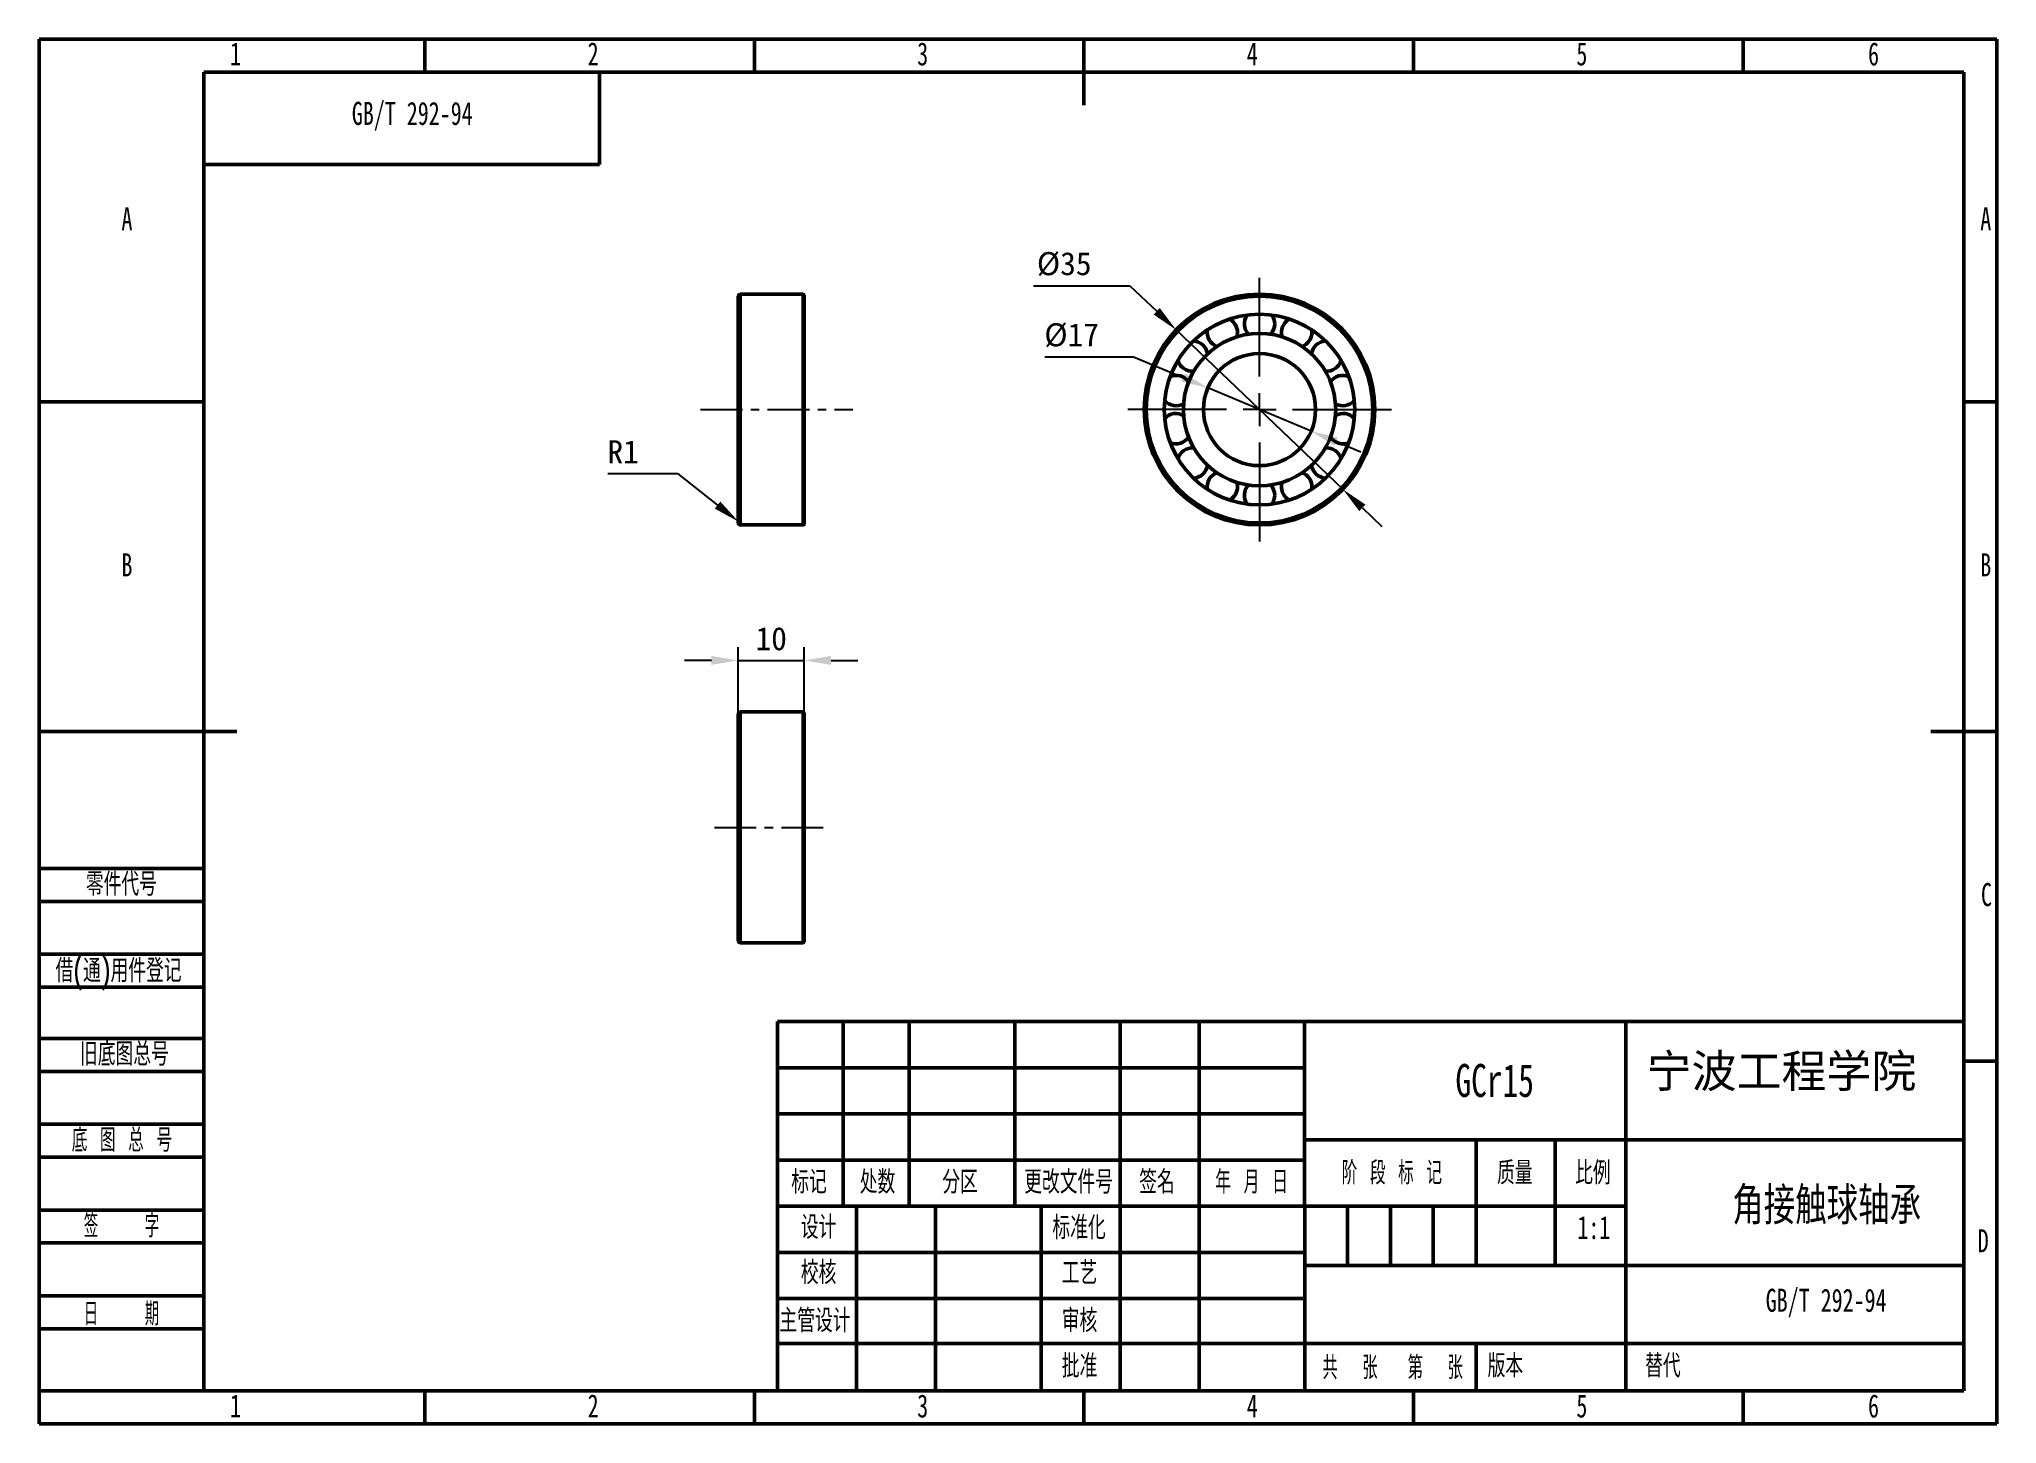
# Model space of a CAD drawing. Header units: millimetres. Extents: x 0 to 297, y 0 to 210.
import ezdxf

# ---------------------------------------------------------------- set-up
doc = ezdxf.new("R2010")
doc.units = ezdxf.units.MM
doc.header["$PDSIZE"] = -1
doc.linetypes.add('CENTER', pattern=[10.16, 6.35, -1.27, 1.27, -1.27])
doc.layers.add('图框', color=7, linetype='Continuous')
doc.layers.add('点划线层', color=7, linetype='CENTER')
doc.layers.add('标注层', color=4, linetype='Continuous', lineweight=25)
doc.layers.add('轮廓实线层', color=7, linetype='Continuous', lineweight=50)
doc.styles.add('SLDTEXTSTYLE0', font='TXT', dxfattribs={"width": 0.7})
doc.styles.add('SLDTEXTSTYLE1', font='TXT', dxfattribs={"width": 0.7, "bigfont": 'bigfont'})
doc.styles.add('SLDTEXTSTYLE2', font='TXT', dxfattribs={"width": 0.6, "bigfont": 'bigfont'})
doc.styles.add('SLDTEXTSTYLE3', font='TXT', dxfattribs={"width": 0.614286, "bigfont": 'bigfont'})
doc.styles.add('SLDTEXTSTYLE4', font='TXT', dxfattribs={"width": 0.62, "bigfont": 'bigfont'})
doc.styles.add('SLDTEXTSTYLE5', font='TXT', dxfattribs={"width": 0.566667, "bigfont": 'bigfont'})
doc.dimstyles.new('ISO-25', dxfattribs={"dimtxt": 2.5, "dimasz": 2.5, "dimexe": 1.25, "dimexo": 0.625, "dimtad": 1, "dimtxsty": 'Standard', "dimcen": 2.5, "dimadec": 0, "dimazin": 0, "dimtfac": 1, "dimtmove": 0, "dimatfit": 3, "dimfxl": 1, "dimarcsym": 0})

# ---------------------------------------------------------------- blocks, each defined once
blk = doc.blocks.new('SW_CENTERMARKSYMBOL_0')
at = {"layer": '图框', "color": 0}
for p, q in [((0, 5), (0, 20)), ((-5, 0), (-20, 0)), ((0, 0), (-2.5, 0)), ((0, 0), (0, 2.5)), ((0, 0), (0, -2.5)), ((0, 0), (2.5, 0)), ((5, 0), (20, 0)), ((0, -5), (0, -20))]:
    blk.add_line(p, q, dxfattribs=at)
blk = doc.blocks.new('*D4')
at = {"layer": 'Defpoints', "color": 0, "transparency": 16777216}
for p in [(172.49, 165.91), (197.79, 141.73)]:
    blk.add_point(p, dxfattribs=at)
at = {"layer": '标注层', "color": 0, "lineweight": -2, "transparency": 16777216}
for p, q in [((150.84, 172.6), (165.49, 172.6)), ((165.49, 172.6), (169.54, 168.73)), ((197.79, 141.73), (172.49, 165.91)), ((200.74, 138.91), (203.69, 136.1))]:
    blk.add_line(p, q, dxfattribs=at)
at = {"layer": '标注层', "color": 0, "transparency": 16777216}
for points in [[(170.01, 169.22), (169.07, 168.24), (172.49, 165.91)], [(201.21, 139.41), (200.27, 138.42), (197.79, 141.73)]]:
    blk.add_solid(points, dxfattribs=at)
at = {"layer": '标注层', "color": 0, "transparency": 16777216, "insert": (155.51, 175.88), "char_height": 3.5, "attachment_point": 5}
blk.add_mtext('%%C35', dxfattribs=at)
blk = doc.blocks.new('*D5')
at = {"layer": 'Defpoints', "color": 0, "transparency": 16777216}
for p in [(177.3, 157.1), (192.98, 150.54)]:
    blk.add_point(p, dxfattribs=at)
at = {"layer": '标注层', "color": 0, "lineweight": -2, "transparency": 16777216}
for p, q in [((152.56, 161.81), (166.04, 161.81)), ((166.04, 161.81), (173.54, 158.68)), ((192.98, 150.54), (177.3, 157.1)), ((196.75, 148.97), (200.51, 147.4))]:
    blk.add_line(p, q, dxfattribs=at)
at = {"layer": '标注层', "color": 0, "transparency": 16777216}
for points in [[(173.8, 159.3), (173.27, 158.05), (177.3, 157.1)], [(197.01, 149.6), (196.48, 148.34), (192.98, 150.54)]]:
    blk.add_solid(points, dxfattribs=at)
at = {"layer": '标注层', "color": 0, "transparency": 16777216, "insert": (156.64, 165.09), "char_height": 3.5, "attachment_point": 5}
blk.add_mtext('%%C17', dxfattribs=at)
blk = doc.blocks.new('*D6')
at = {"layer": 'Defpoints', "color": 0, "transparency": 16777216}
for p in [(106.12, 136.81), (106.36, 136.62)]:
    blk.add_point(p, dxfattribs=at)
at = {"layer": '标注层', "color": 0, "lineweight": -2, "transparency": 16777216}
for p, q in [((86.25, 144.15), (96.82, 144.15)), ((96.82, 144.15), (102.92, 139.34)), ((106.36, 136.62), (106.12, 136.81))]:
    blk.add_line(p, q, dxfattribs=at)
blk.add_arc((106.36, 136.62), 0.3, 141.7286, 180, dxfattribs=at)
at = {"layer": '标注层', "color": 0, "transparency": 16777216}
blk.add_solid([(103.34, 139.87), (102.5, 138.8), (106.12, 136.81)], dxfattribs=at)
at = {"layer": '标注层', "color": 0, "transparency": 16777216, "insert": (88.59, 147.42), "char_height": 3.5, "attachment_point": 5}
blk.add_mtext('R1', dxfattribs=at)
blk = doc.blocks.new('*D7')
at = {"layer": 'Defpoints', "color": 0, "transparency": 16777216}
for p in [(116.06, 115.78), (106.06, 107.66), (116.06, 107.81)]:
    blk.add_point(p, dxfattribs=at)
at = {"layer": '标注层', "color": 0, "lineweight": -2, "transparency": 16777216}
for p, q in [((106.06, 107.66), (106.06, 117.78)), ((116.06, 107.81), (116.06, 117.78)), ((101.98, 115.78), (97.9, 115.78)), ((106.06, 115.78), (116.06, 115.78)), ((120.14, 115.78), (124.22, 115.78))]:
    blk.add_line(p, q, dxfattribs=at)
at = {"layer": '标注层', "color": 0, "transparency": 16777216}
for points in [[(101.98, 116.46), (101.98, 115.1), (106.06, 115.78)], [(120.14, 116.46), (120.14, 115.1), (116.06, 115.78)]]:
    blk.add_solid(points, dxfattribs=at)
at = {"layer": '标注层', "color": 0, "transparency": 16777216, "insert": (111.06, 119.05), "char_height": 3.5, "attachment_point": 5}
blk.add_mtext('10', dxfattribs=at)

msp = doc.modelspace()

# ---------------------------------------------------------------- linework, layer by layer
at = {"layer": '点划线层'}
for p, q in [((100.337, 153.823), (123.454, 153.823)), ((102.445, 90.46), (119.971, 90.46))]:
    msp.add_line(p, q, dxfattribs=at)
at = {"layer": '轮廓实线层'}
for p, q in [((0, 0), (0, 210)), ((0, 210), (297, 210)), ((58.5, 210), (58.5, 205)), ((108.5, 210), (108.5, 205)), ((158.5, 210), (158.5, 200)), ((208.5, 210), (208.5, 205)), ((258.5, 210), (258.5, 205)), ((297, 0), (297, 210)), ((25, 5), (25, 205)), ((25, 205), (292, 205)), ((85, 191), (85, 205)), ((292, 5), (292, 205)), ((25, 191), (85, 191)), ((106.059, 136.623), (106.059, 171.023)), ((115.909, 171.323), (106.359, 171.323)), ((106.359, 171.323), (106.359, 136.323)), ((115.909, 153.823), (115.909, 171.323)), ((116.059, 171.173), (116.059, 153.823)), ((0, 155), (25, 155)), ((297, 155), (292, 155)), ((115.909, 136.323), (115.909, 153.823)), ((116.059, 153.823), (116.059, 136.473)), ((106.359, 136.323), (115.909, 136.323)), ((106.059, 107.66), (106.059, 73.26)), ((115.909, 107.96), (106.359, 107.96)), ((106.359, 107.96), (106.359, 72.96)), ((115.909, 72.96), (115.909, 107.96)), ((116.059, 107.81), (116.059, 73.11)), ((0, 105), (30, 105)), ((297, 105), (287, 105)), ((0, 84.221), (25, 84.221)), ((0, 79.221), (25, 79.221)), ((106.359, 72.96), (115.909, 72.96)), ((0, 71.221), (25, 71.221)), ((0, 66.221), (25, 66.221)), ((112, 61), (112, 5)), ((112, 61), (292, 61)), ((122, 61), (122, 33)), ((132, 61), (132, 33)), ((148, 61), (148, 33)), ((164, 61), (164, 5)), ((176, 61), (176, 5)), ((191.968, 61.052), (192.005, 5)), ((240.692, 61), (240.692, 5)), ((0, 58.43), (25, 58.43)), ((112, 54), (192, 54)), ((297, 55), (292, 55)), ((0, 53.43), (25, 53.43)), ((0, 45.43), (25, 45.43)), ((112, 47), (192, 47)), ((191.98, 43.052), (291.98, 43.052)), ((218, 43.069), (218, 24.069)), ((230, 43), (230, 24)), ((0, 40.43), (25, 40.43)), ((112, 40), (192, 40)), ((112, 33), (192, 33)), ((124, 33), (124, 5)), ((136, 33), (136, 5)), ((152, 33), (152, 5)), ((192.015, 33), (240.692, 33)), ((198.5, 33), (198.5, 24)), ((205, 33), (205, 24)), ((211.5, 33), (211.5, 24)), ((0, 32.43), (25, 32.43)), ((0, 27.43), (25, 27.43)), ((112, 26), (192, 26)), ((192, 24), (292, 24)), ((0, 19.43), (25, 19.43)), ((112, 19), (192, 19)), ((0, 14.43), (25, 14.43)), ((112, 12.166), (192, 12.166)), ((192, 12.166), (292, 12.166)), ((218, 12.166), (218, 5)), ((0, 5), (25, 5)), ((25, 5), (292, 5)), ((58.5, 0), (58.5, 5)), ((108.5, 0), (108.5, 5)), ((158.5, 0), (158.5, 5)), ((208.5, 0), (208.5, 5)), ((258.5, 0), (258.5, 5)), ((0, 0), (297, 0))]:
    msp.add_line(p, q, dxfattribs=at)
at = {"layer": '轮廓实线层', "flags": 128}
for points in [[(193.082, 165.536), (193.067, 165.793), (193.051, 165.912)], [(193.051, 141.735), (193.067, 141.854), (193.082, 142.111)]]:
    msp.add_lwpolyline(points, dxfattribs=at)
at = {"layer": '轮廓实线层'}
for radius in [17.5, 17.2, 14.446, 11.554, 8.5]:
    msp.add_circle((185.141, 153.823), radius, dxfattribs=at)
for centre, radius, start, end in [((106.359, 171.023), 0.3, 90, 180), ((115.909, 171.173), 0.15, 0, 90), ((179.501, 165.536), 2.3, 0, 60.83708), ((185.141, 166.823), 2.3, 144.8772, 223.02342), ((185.141, 166.823), 2.3, 316.97658, 0), ((185.141, 166.823), 2.3, 0, 35.1228), ((190.782, 165.536), 2.3, 119.16292, 197.30913), ((174.977, 161.929), 2.3, 8.40516, 86.55137), ((179.501, 165.536), 2.3, 170.59149, 248.7377), ((179.501, 165.536), 2.3, 342.69087, 0), ((190.782, 165.536), 2.3, 291.2623, 0), ((195.305, 161.929), 2.3, 93.44863, 171.59484), ((174.977, 161.929), 2.3, 196.30577, 274.45199), ((195.305, 161.929), 2.3, 265.54801, 343.69423), ((172.467, 156.716), 2.3, 34.11944, 112.26565), ((197.815, 156.716), 2.3, 67.73435, 145.88056), ((172.467, 156.716), 2.3, 222.02006, 300.16627), ((197.815, 156.716), 2.3, 239.83373, 317.97994), ((172.467, 150.931), 2.3, 59.83373, 137.97994), ((197.815, 150.931), 2.3, 42.02006, 120.16627), ((172.467, 150.931), 2.3, 247.73435, 325.88056), ((197.815, 150.931), 2.3, 214.11944, 292.26565), ((174.977, 145.718), 2.3, 85.54801, 163.69423), ((195.305, 145.718), 2.3, 16.30577, 94.45199), ((174.977, 145.718), 2.3, 273.44863, 351.59484), ((179.501, 142.111), 2.3, 111.2623, 189.40851), ((179.501, 142.111), 2.3, 0, 17.30913), ((190.782, 142.111), 2.3, 162.69087, 240.83708), ((190.782, 142.111), 2.3, 0, 68.7377), ((195.305, 145.718), 2.3, 188.40516, 266.55137), ((179.501, 142.111), 2.3, 299.16292, 0), ((185.141, 140.823), 2.3, 136.97658, 215.1228), ((185.141, 140.823), 2.3, 0, 43.02342), ((185.141, 140.823), 2.3, 324.8772, 0), ((106.359, 136.623), 0.3, 180, 270), ((115.909, 136.473), 0.15, 270, 0), ((106.359, 107.66), 0.3, 90, 180), ((115.909, 107.81), 0.15, 0, 90), ((106.359, 73.26), 0.3, 180, 270), ((115.909, 73.11), 0.15, 270, 0)]:
    msp.add_arc(centre, radius, start, end, dxfattribs=at)

# ---------------------------------------------------------------- block references
msp.add_blockref('SW_CENTERMARKSYMBOL_0', (185.141, 153.823), dxfattribs=at)

# ---------------------------------------------------------------- texts
at = {"layer": '标注层', "insert": (243.868, 56.009), "char_height": 5, "attachment_point": 1}
msp.add_mtext_dynamic_manual_height_columns('{\\fFangSong|b0|i0|c134|p49;宁波工程学院}', width=44.88065, gutter_width=17.5, heights=[0], dxfattribs=at)
at = {"layer": '标注层', "char_height": 5, "attachment_point": 2}
for s, insert, style in [('{\\fFangSong|b0|i0|c0|p49;GCr15}', (220.817, 54.577), 'SLDTEXTSTYLE0'), ('{\\fFangSong|b0|i0|c134|p49;角接触球轴承}', (271.184, 35.791), 'SLDTEXTSTYLE1')]:
    msp.add_mtext(s, dxfattribs=dict(at, insert=insert, style=style))
at = {"layer": '轮廓实线层', "char_height": 3.5}
for s, insert, attachment_point, style in [('1', (29.794, 209.52), 2, 'SLDTEXTSTYLE0'), ('2', (84.044, 209.52), 2, 'SLDTEXTSTYLE0'), ('3', (134.044, 209.52), 2, 'SLDTEXTSTYLE0'), ('4', (184.044, 209.52), 2, 'SLDTEXTSTYLE0'), ('5', (234.044, 209.52), 2, 'SLDTEXTSTYLE0'), ('6', (278.297, 209.52), 2, 'SLDTEXTSTYLE0'), ('GB/T 292-94', (56.604, 200.494), 2, 'SLDTEXTSTYLE0'), ('A', (13.32, 184.52), 2, 'SLDTEXTSTYLE0'), ('A', (295.32, 184.52), 2, 'SLDTEXTSTYLE0'), ('B', (13.32, 132.02), 2, 'SLDTEXTSTYLE0'), ('B', (295.32, 132.02), 2, 'SLDTEXTSTYLE0'), ('零件代号', (7.084, 83.579), 1, 'SLDTEXTSTYLE1'), ('C', (295.427, 82.02), 2, 'SLDTEXTSTYLE0'), ('借(通)用件登记', (2.496, 70.473), 1, 'SLDTEXTSTYLE1'), ('旧底图总号', (6.194, 57.824), 1, 'SLDTEXTSTYLE1'), ('底 图 总 号', (4.947, 44.766), 1, 'SLDTEXTSTYLE3'), ('标记', (116.797, 38.417), 2, 'SLDTEXTSTYLE1'), ('处数', (127.184, 38.417), 2, 'SLDTEXTSTYLE1'), ('分区', (139.708, 38.417), 2, 'SLDTEXTSTYLE1'), ('更改文件号', (156.18, 38.417), 2, 'SLDTEXTSTYLE1'), ('签名', (169.576, 38.417), 2, 'SLDTEXTSTYLE1'), ('年 月 日', (183.932, 38.417), 2, 'SLDTEXTSTYLE4'), ('阶 段 标 记', (205.211, 39.805), 2, 'SLDTEXTSTYLE3'), ('质量', (223.869, 39.805), 2, 'SLDTEXTSTYLE1'), ('比例', (235.719, 39.805), 2, 'SLDTEXTSTYLE1'), ('签    字', (12.49, 31.764), 2, 'SLDTEXTSTYLE5'), ('设计', (118.246, 31.558), 2, 'SLDTEXTSTYLE1'), ('标准化', (157.76, 31.492), 2, 'SLDTEXTSTYLE1'), ('1:1', (235.858, 31.521), 2, 'SLDTEXTSTYLE0'), ('D', (294.93, 29.52), 2, 'SLDTEXTSTYLE0'), ('校核', (118.246, 24.679), 2, 'SLDTEXTSTYLE1'), ('工艺', (157.835, 24.643), 2, 'SLDTEXTSTYLE1'), ('日    期', (12.49, 18.413), 2, 'SLDTEXTSTYLE5'), ('GB/T 292-94', (271.104, 20.49), 2, 'SLDTEXTSTYLE0'), ('主管设计', (117.705, 17.399), 2, 'SLDTEXTSTYLE1'), ('审核', (157.835, 17.399), 2, 'SLDTEXTSTYLE1'), ('批准', (157.835, 10.523), 2, 'SLDTEXTSTYLE1'), ('共  张', (198.87, 10.262), 2, 'SLDTEXTSTYLE2'), ('第  张', (211.805, 10.262), 2, 'SLDTEXTSTYLE2'), ('版本', (222.438, 10.531), 2, 'SLDTEXTSTYLE1'), ('替代', (243.641, 10.531), 1, 'SLDTEXTSTYLE1'), ('1', (29.794, 4.465), 2, 'SLDTEXTSTYLE0'), ('2', (84.044, 4.465), 2, 'SLDTEXTSTYLE0'), ('3', (134.044, 4.465), 2, 'SLDTEXTSTYLE0'), ('4', (184.044, 4.465), 2, 'SLDTEXTSTYLE0'), ('5', (234.044, 4.465), 2, 'SLDTEXTSTYLE0'), ('6', (278.297, 4.465), 2, 'SLDTEXTSTYLE0')]:
    msp.add_mtext(s, dxfattribs=dict(at, insert=insert, attachment_point=attachment_point, style=style))

# ---------------------------------------------------------------- dimensions: what is measured, and where the dimension line sits
at = {"layer": '标注层'}
for p1, p2, text, picture, middle in [((197.794, 141.734), (172.489, 165.913), '%%C35', '*D4', (155.506, 172.602)), ((192.983, 150.544), (177.299, 157.103), '%%C17', '*D5', (156.64, 161.811))]:
    dim = msp.add_diameter_dim_2p(p1=p1, p2=p2, text=text, dimstyle='ISO-25', override={"dimtxt": 3.5, "dimasz": 4.08, "dimexe": 2, "dimexo": 0, "dimgap": 1.524, "dimtih": 1, "dimtoh": 1, "dimzin": 0, "dimadec": 2, "dimtzin": 0}, dxfattribs=at)
    dim.commit()
    dim.dimension.update_dxf_attribs({"geometry": picture, "text_midpoint": middle, "dimtype": 163})
dim = msp.add_radius_dim(center=(106.359, 136.623), mpoint=(106.124, 136.809), text='R1', dimstyle='ISO-25', override={"dimtxt": 3.5, "dimasz": 4.08, "dimexe": 2, "dimexo": 0, "dimgap": 1.524, "dimtih": 1, "dimtoh": 1, "dimzin": 0, "dimadec": 2, "dimtzin": 0}, dxfattribs=at)
dim.commit()
dim.dimension.update_dxf_attribs({"geometry": '*D6', "text_midpoint": (88.588, 144.149), "dimtype": 164})
dim = msp.add_linear_dim(base=(116.059, 115.775), p1=(106.059, 107.66), p2=(116.059, 107.81), text='10', dimstyle='ISO-25', override={"dimtxt": 3.5, "dimasz": 4.08, "dimexe": 2, "dimexo": 0, "dimgap": 1.524, "dimtih": 1, "dimtoh": 1, "dimzin": 0, "dimadec": 2, "dimtzin": 0}, dxfattribs=at)
dim.commit()
dim.dimension.update_dxf_attribs({"geometry": '*D7', "text_midpoint": (111.059, 119.049)})

doc.saveas('drawing.dxf')
